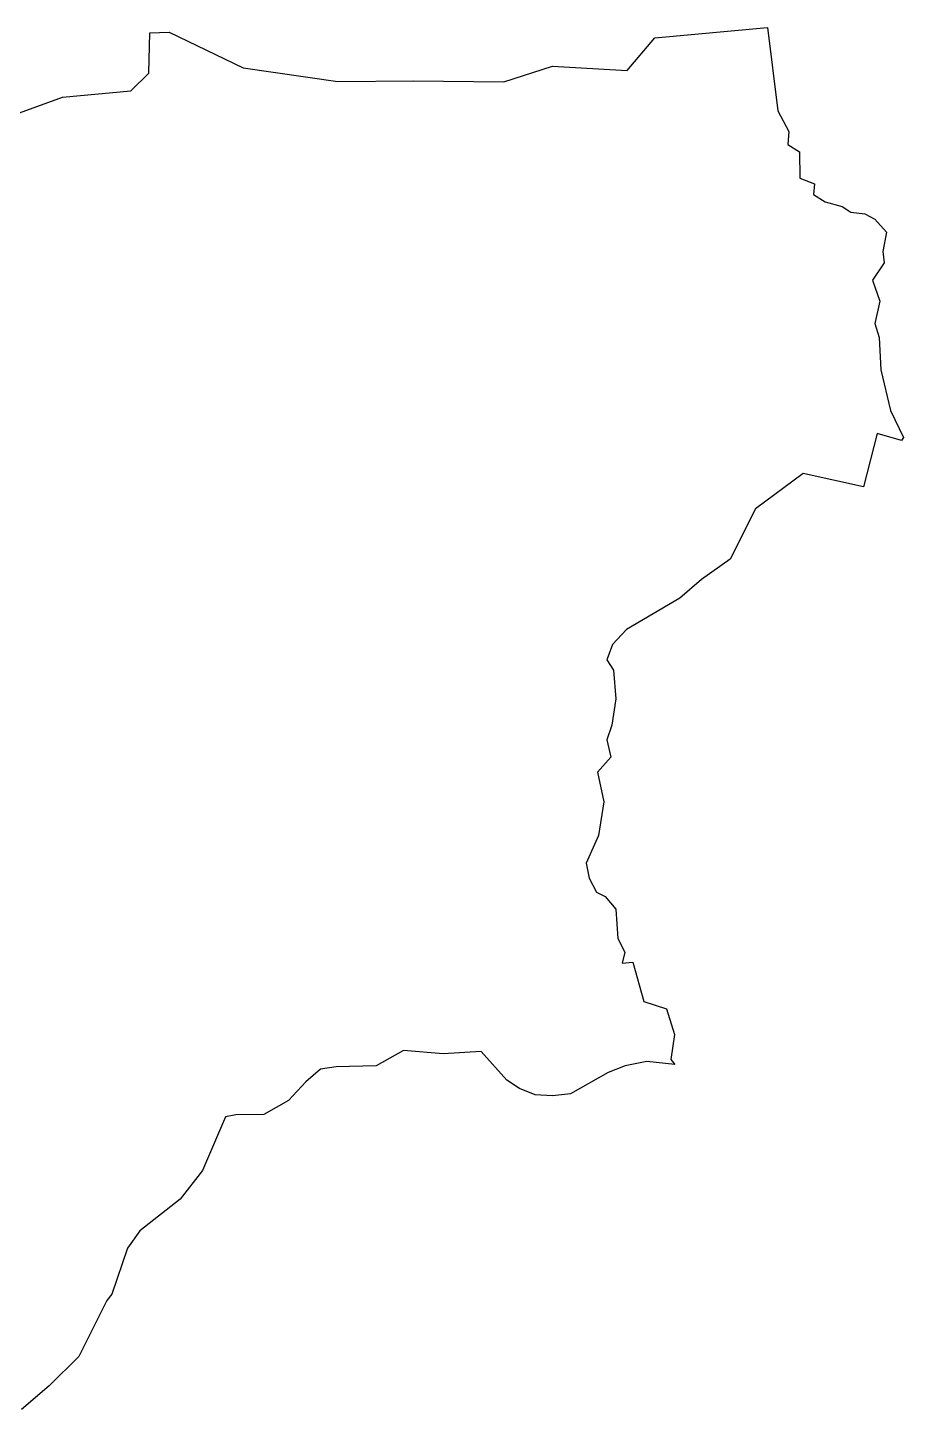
# Model space of a CAD drawing. Header units: metres. Extents: x 325507 to 333768, y 1808927 to 1815015.
# Drawn here: x 330079 to 333768, y 1809197 to 1815015 of the extents above; entities that cross this region are included whole.
import ezdxf

# ---------------------------------------------------------------- set-up
doc = ezdxf.new("R2010")
doc.units = ezdxf.units.M
doc.layers.add('village', color=3, linetype='Continuous')

msp = doc.modelspace()

# ---------------------------------------------------------------- linework, layer by layer
at = {"layer": 'village', "color": 3, "true_color": 0x00ff00}
msp.add_polyline3d([(329967.2, 1814628.3, 0), (330225.1, 1814722.8, 0), (330513.4, 1814749.1, 0), (330589.4, 1814823.4, 0), (330594, 1814992.9, 0), (330675.1, 1814996.6, 0), (330986.2, 1814845.3, 0), (331385.9, 1814787.6, 0), (331704.1, 1814790.9, 0), (332085.4, 1814787.3, 0), (332289.4, 1814853.3, 0), (332604.8, 1814834.2, 0), (332721.2, 1814972.2, 0), (333195.4, 1815015.1, 0), (333239.7, 1814664.9, 0), (333285.2, 1814578.1, 0), (333281, 1814523.3, 0), (333330.7, 1814492.5, 0), (333332.6, 1814381.5, 0), (333394.3, 1814358.1, 0), (333389.5, 1814312.6, 0), (333439, 1814281.6, 0), (333510.1, 1814262.1, 0), (333547.1, 1814238.8, 0), (333606.4, 1814231.5, 0), (333647.4, 1814208.9, 0), (333696.9, 1814153.5, 0), (333682.4, 1814072.7, 0), (333687.1, 1814024.9, 0), (333637.8, 1813951.6, 0), (333669.6, 1813863.2, 0), (333648.4, 1813769.1, 0), (333666.4, 1813709.8, 0), (333673, 1813574.7, 0), (333713.7, 1813403.2, 0), (333768.3, 1813288.8, 0), (333760.8, 1813277.3, 0), (333658.3, 1813305.8, 0), (333600.8, 1813081.6, 0), (333345.5, 1813137.1, 0), (333145.6, 1812988.3, 0), (333038.2, 1812777.7, 0), (332917.5, 1812690.8, 0), (332826.3, 1812613.4, 0), (332602.3, 1812480.3, 0), (332543.2, 1812417.1, 0), (332518.7, 1812353, 0), (332547.4, 1812309.5, 0), (332557.1, 1812189.7, 0), (332539.8, 1812077.8, 0), (332519.2, 1812016.2, 0), (332536.3, 1811943.7, 0), (332479.4, 1811880.6, 0), (332506, 1811755.3, 0), (332483.9, 1811613.7, 0), (332432.1, 1811497.5, 0), (332444.5, 1811433.3, 0), (332474.8, 1811374.4, 0), (332511.3, 1811356.4, 0), (332557.4, 1811302.9, 0), (332565.1, 1811179.3, 0), (332594.9, 1811122.5, 0), (332583.2, 1811076.7, 0), (332628.1, 1811080.9, 0), (332674.6, 1810914, 0), (332770.1, 1810884.4, 0), (332803.4, 1810776, 0), (332787.9, 1810670.5, 0), (332805, 1810649.5, 0), (332688.1, 1810662.1, 0), (332595.6, 1810643.3, 0), (332524.1, 1810615.7, 0), (332366.5, 1810525.7, 0), (332290.1, 1810518.1, 0), (332217.5, 1810521.9, 0), (332150.8, 1810548.2, 0), (332097.5, 1810583.6, 0), (331990.1, 1810703.9, 0), (331829.4, 1810694.5, 0), (331662.1, 1810708, 0), (331547.7, 1810644.2, 0), (331377.9, 1810640.1, 0), (331312.7, 1810629.6, 0), (331250.4, 1810576.8, 0), (331178, 1810497.7, 0), (331074, 1810439.2, 0), (330956.4, 1810438.1, 0), (330912.1, 1810428.6, 0), (330814.9, 1810202.9, 0), (330722, 1810081.8, 0), (330550.7, 1809949.5, 0), (330499.1, 1809875.9, 0), (330433.1, 1809681.9, 0), (330412.3, 1809655.5, 0), (330294.3, 1809420.5, 0), (330169.1, 1809296, 0), (330052.7, 1809197.3, 0)], dxfattribs=at)

doc.saveas('drawing.dxf')
